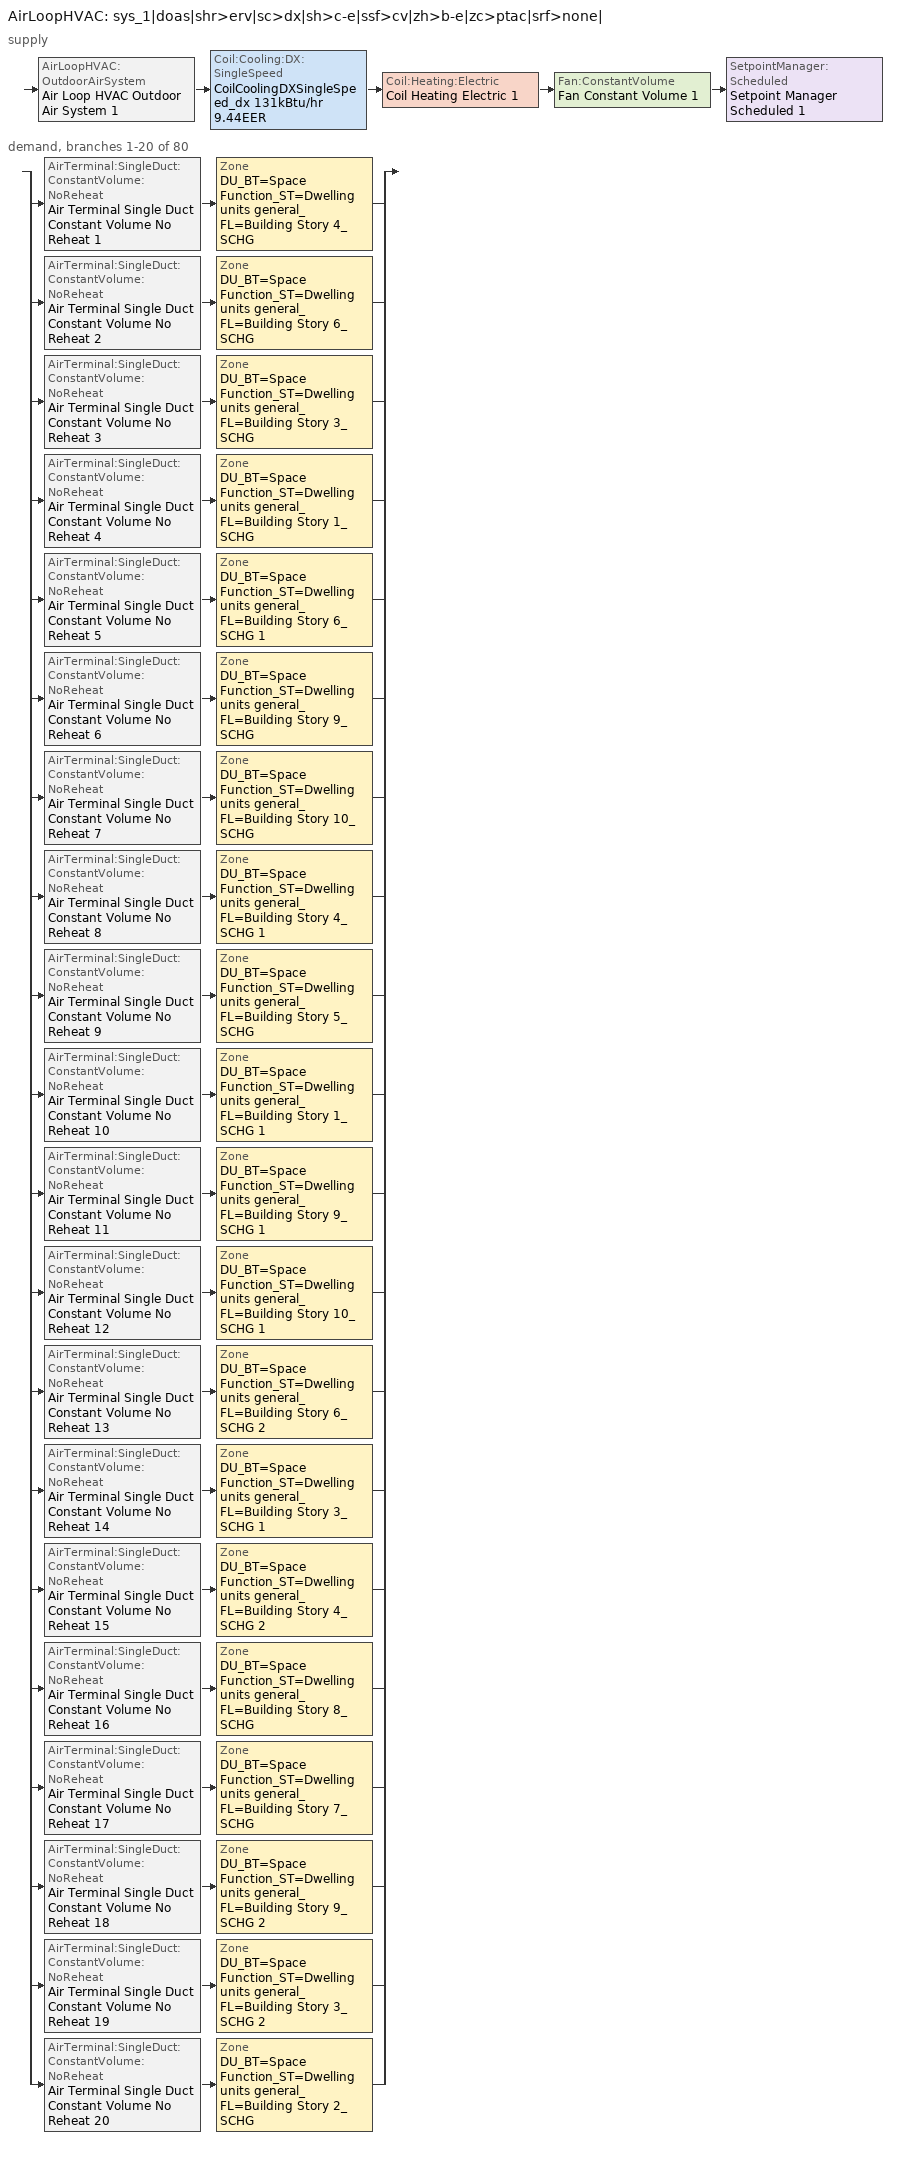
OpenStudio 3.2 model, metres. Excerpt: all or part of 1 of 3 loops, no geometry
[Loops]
AirLoopHVAC 'sys_1|doas|shr>erv|sc>dx|sh>c-e|ssf>cv|zh>b-e|zc>ptac|srf>none|'
 supply: AirLoopHVAC:OutdoorAirSystem 'Air Loop HVAC Outdoor Air System 1' > Coil:Cooling:DX:SingleSpeed 'CoilCoolingDXSingleSpeed_dx 131kBtu/hr 9.44EER' > Coil:Heating:Electric 'Coil Heating Electric 1' > Fan:ConstantVolume 'Fan Constant Volume 1' > SetpointManager:Scheduled 'Setpoint Manager Scheduled 1'
 demand, branches 1-20 of 80: split
  | AirTerminal:SingleDuct:ConstantVolume:NoReheat 'Air Terminal Single Duct Constant Volume No Reheat 1' > Zone 'DU_BT=Space Function_ST=Dwelling units general_FL=Building Story 4_SCHG'
  | AirTerminal:SingleDuct:ConstantVolume:NoReheat 'Air Terminal Single Duct Constant Volume No Reheat 2' > Zone 'DU_BT=Space Function_ST=Dwelling units general_FL=Building Story 6_SCHG'
  | AirTerminal:SingleDuct:ConstantVolume:NoReheat 'Air Terminal Single Duct Constant Volume No Reheat 3' > Zone 'DU_BT=Space Function_ST=Dwelling units general_FL=Building Story 3_SCHG'
  | AirTerminal:SingleDuct:ConstantVolume:NoReheat 'Air Terminal Single Duct Constant Volume No Reheat 4' > Zone 'DU_BT=Space Function_ST=Dwelling units general_FL=Building Story 1_SCHG'
  | AirTerminal:SingleDuct:ConstantVolume:NoReheat 'Air Terminal Single Duct Constant Volume No Reheat 5' > Zone 'DU_BT=Space Function_ST=Dwelling units general_FL=Building Story 6_SCHG 1'
  | AirTerminal:SingleDuct:ConstantVolume:NoReheat 'Air Terminal Single Duct Constant Volume No Reheat 6' > Zone 'DU_BT=Space Function_ST=Dwelling units general_FL=Building Story 9_SCHG'
  | AirTerminal:SingleDuct:ConstantVolume:NoReheat 'Air Terminal Single Duct Constant Volume No Reheat 7' > Zone 'DU_BT=Space Function_ST=Dwelling units general_FL=Building Story 10_SCHG'
  | AirTerminal:SingleDuct:ConstantVolume:NoReheat 'Air Terminal Single Duct Constant Volume No Reheat 8' > Zone 'DU_BT=Space Function_ST=Dwelling units general_FL=Building Story 4_SCHG 1'
  | AirTerminal:SingleDuct:ConstantVolume:NoReheat 'Air Terminal Single Duct Constant Volume No Reheat 9' > Zone 'DU_BT=Space Function_ST=Dwelling units general_FL=Building Story 5_SCHG'
  | AirTerminal:SingleDuct:ConstantVolume:NoReheat 'Air Terminal Single Duct Constant Volume No Reheat 10' > Zone 'DU_BT=Space Function_ST=Dwelling units general_FL=Building Story 1_SCHG 1'
  | AirTerminal:SingleDuct:ConstantVolume:NoReheat 'Air Terminal Single Duct Constant Volume No Reheat 11' > Zone 'DU_BT=Space Function_ST=Dwelling units general_FL=Building Story 9_SCHG 1'
  | AirTerminal:SingleDuct:ConstantVolume:NoReheat 'Air Terminal Single Duct Constant Volume No Reheat 12' > Zone 'DU_BT=Space Function_ST=Dwelling units general_FL=Building Story 10_SCHG 1'
  | AirTerminal:SingleDuct:ConstantVolume:NoReheat 'Air Terminal Single Duct Constant Volume No Reheat 13' > Zone 'DU_BT=Space Function_ST=Dwelling units general_FL=Building Story 6_SCHG 2'
  | AirTerminal:SingleDuct:ConstantVolume:NoReheat 'Air Terminal Single Duct Constant Volume No Reheat 14' > Zone 'DU_BT=Space Function_ST=Dwelling units general_FL=Building Story 3_SCHG 1'
  | AirTerminal:SingleDuct:ConstantVolume:NoReheat 'Air Terminal Single Duct Constant Volume No Reheat 15' > Zone 'DU_BT=Space Function_ST=Dwelling units general_FL=Building Story 4_SCHG 2'
  | AirTerminal:SingleDuct:ConstantVolume:NoReheat 'Air Terminal Single Duct Constant Volume No Reheat 16' > Zone 'DU_BT=Space Function_ST=Dwelling units general_FL=Building Story 8_SCHG'
  | AirTerminal:SingleDuct:ConstantVolume:NoReheat 'Air Terminal Single Duct Constant Volume No Reheat 17' > Zone 'DU_BT=Space Function_ST=Dwelling units general_FL=Building Story 7_SCHG'
  | AirTerminal:SingleDuct:ConstantVolume:NoReheat 'Air Terminal Single Duct Constant Volume No Reheat 18' > Zone 'DU_BT=Space Function_ST=Dwelling units general_FL=Building Story 9_SCHG 2'
  | AirTerminal:SingleDuct:ConstantVolume:NoReheat 'Air Terminal Single Duct Constant Volume No Reheat 19' > Zone 'DU_BT=Space Function_ST=Dwelling units general_FL=Building Story 3_SCHG 2'
  | AirTerminal:SingleDuct:ConstantVolume:NoReheat 'Air Terminal Single Duct Constant Volume No Reheat 20' > Zone 'DU_BT=Space Function_ST=Dwelling units general_FL=Building Story 2_SCHG'
[EvaporativeFluidCooler:SingleSpeed]
Central Tower: Design Air Flow Rate {m3/s}=autosize; Fan Power at Design Air Flow Rate {W}=autosize; Design Spray Water Flow Rate {m3/s}=0.002208; Performance Input Method=UFactorTimesAreaAndDesignWaterFlowRate; U-factor Times Area Value at Design Air Flow Rate {W/K}=autosize; Design Water Flow Rate {m3/s}=autosize; Capacity Control=FanCycling; Sizing Factor=1; Evaporation Loss Mode=SaturatedExit; Drift Loss Percent {percent}=0.008; Blowdown Calculation Mode=ConcentrationRatio; Blowdown Concentration Ratio=3
[Sizing:Zone] Zone Cooling Design Supply Air Temperature Input Method=TemperatureDifference; Zone Cooling Design Supply Air Temperature {C}=14; Zone Cooling Design Supply Air Temperature Difference {deltaC}=11; Zone Heating Design Supply Air Temperature Input Method=TemperatureDifference; Zone Heating Design Supply Air Temperature {C}=40; Zone Heating Design Supply Air Temperature Difference {deltaC}=21; Zone Cooling Design Supply Air Humidity Ratio {kg-H2O/kg-air}=0.0085; Zone Heating Design Supply Air Humidity Ratio {kg-H2O/kg-air}=0.008; Zone Heating Sizing Factor=1.3; Zone Cooling Sizing Factor=1.1; Cooling Design Air Flow Method=DesignDay; Heating Design Air Flow Method=DesignDay; Account for Dedicated Outdoor Air System=No; Dedicated Outdoor Air System Control Strategy=NeutralSupplyAir; Dedicated Outdoor Air Low Setpoint Temperature for Design {C}=autosize; Dedicated Outdoor Air High Setpoint Temperature for Design {C}=autosize
DU_BT=Space Function_ST=Dwelling units general_FL=Building Story 4_SCHG; DU_BT=Space Function_ST=Dwelling units general_FL=Building Story 6_SCHG; DU_BT=Space Function_ST=Dwelling units general_FL=Building Story 3_SCHG; DU_BT=Space Function_ST=Dwelling units general_FL=Building Story 1_SCHG; DU_BT=Space Function_ST=Dwelling units general_FL=Building Story 6_SCHG 1; DU_BT=Space Function_ST=Dwelling units general_FL=Building Story 9_SCHG; DU_BT=Space Function_ST=Dwelling units general_FL=Building Story 10_SCHG; DU_BT=Space Function_ST=Dwelling units general_FL=Building Story 4_SCHG 1; DU_BT=Space Function_ST=Dwelling units general_FL=Building Story 5_SCHG; DU_BT=Space Function_ST=Dwelling units general_FL=Building Story 1_SCHG 1; DU_BT=Space Function_ST=Dwelling units general_FL=Building Story 9_SCHG 1; DU_BT=Space Function_ST=Dwelling units general_FL=Building Story 10_SCHG 1; DU_BT=Space Function_ST=Dwelling units general_FL=Building Story 6_SCHG 2; DU_BT=Space Function_ST=Dwelling units general_FL=Building Story 3_SCHG 1; DU_BT=Space Function_ST=Dwelling units general_FL=Building Story 4_SCHG 2; DU_BT=Space Function_ST=Dwelling units general_FL=Building Story 8_SCHG; DU_BT=Space Function_ST=Dwelling units general_FL=Building Story 7_SCHG; DU_BT=Space Function_ST=Dwelling units general_FL=Building Story 9_SCHG 2; DU_BT=Space Function_ST=Dwelling units general_FL=Building Story 3_SCHG 2; DU_BT=Space Function_ST=Dwelling units general_FL=Building Story 2_SCHG
[Zone equipment]
DU_BT=Space Function_ST=Dwelling units general_FL=Building Story 4_SCHG: DU_BT=Space Function_ST=Dwelling units general_FL=Building Story 4_SCHG PTAC, Zone HVAC Baseboard Convective Electric 1, Air Terminal Single Duct Constant Volume No Reheat 1
DU_BT=Space Function_ST=Dwelling units general_FL=Building Story 6_SCHG: DU_BT=Space Function_ST=Dwelling units general_FL=Building Story 6_SCHG PTAC, Zone HVAC Baseboard Convective Electric 2, Air Terminal Single Duct Constant Volume No Reheat 2
DU_BT=Space Function_ST=Dwelling units general_FL=Building Story 3_SCHG: DU_BT=Space Function_ST=Dwelling units general_FL=Building Story 3_SCHG PTAC, Zone HVAC Baseboard Convective Electric 3, Air Terminal Single Duct Constant Volume No Reheat 3
DU_BT=Space Function_ST=Dwelling units general_FL=Building Story 1_SCHG: DU_BT=Space Function_ST=Dwelling units general_FL=Building Story 1_SCHG PTAC, Zone HVAC Baseboard Convective Electric 4, Air Terminal Single Duct Constant Volume No Reheat 4
DU_BT=Space Function_ST=Dwelling units general_FL=Building Story 6_SCHG 1: DU_BT=Space Function_ST=Dwelling units general_FL=Building Story 6_SCHG 1 PTAC, Zone HVAC Baseboard Convective Electric 5, Air Terminal Single Duct Constant Volume No Reheat 5
DU_BT=Space Function_ST=Dwelling units general_FL=Building Story 9_SCHG: DU_BT=Space Function_ST=Dwelling units general_FL=Building Story 9_SCHG PTAC, Zone HVAC Baseboard Convective Electric 6, Air Terminal Single Duct Constant Volume No Reheat 6
DU_BT=Space Function_ST=Dwelling units general_FL=Building Story 10_SCHG: DU_BT=Space Function_ST=Dwelling units general_FL=Building Story 10_SCHG PTAC, Zone HVAC Baseboard Convective Electric 7, Air Terminal Single Duct Constant Volume No Reheat 7
DU_BT=Space Function_ST=Dwelling units general_FL=Building Story 4_SCHG 1: DU_BT=Space Function_ST=Dwelling units general_FL=Building Story 4_SCHG 1 PTAC, Zone HVAC Baseboard Convective Electric 8, Air Terminal Single Duct Constant Volume No Reheat 8
DU_BT=Space Function_ST=Dwelling units general_FL=Building Story 5_SCHG: DU_BT=Space Function_ST=Dwelling units general_FL=Building Story 5_SCHG PTAC, Zone HVAC Baseboard Convective Electric 9, Air Terminal Single Duct Constant Volume No Reheat 9
DU_BT=Space Function_ST=Dwelling units general_FL=Building Story 1_SCHG 1: DU_BT=Space Function_ST=Dwelling units general_FL=Building Story 1_SCHG 1 PTAC, Zone HVAC Baseboard Convective Electric 10, Air Terminal Single Duct Constant Volume No Reheat 10
DU_BT=Space Function_ST=Dwelling units general_FL=Building Story 9_SCHG 1: DU_BT=Space Function_ST=Dwelling units general_FL=Building Story 9_SCHG 1 PTAC, Zone HVAC Baseboard Convective Electric 11, Air Terminal Single Duct Constant Volume No Reheat 11
DU_BT=Space Function_ST=Dwelling units general_FL=Building Story 10_SCHG 1: DU_BT=Space Function_ST=Dwelling units general_FL=Building Story 10_SCHG 1 PTAC, Zone HVAC Baseboard Convective Electric 12, Air Terminal Single Duct Constant Volume No Reheat 12
DU_BT=Space Function_ST=Dwelling units general_FL=Building Story 6_SCHG 2: DU_BT=Space Function_ST=Dwelling units general_FL=Building Story 6_SCHG 2 PTAC, Zone HVAC Baseboard Convective Electric 13, Air Terminal Single Duct Constant Volume No Reheat 13
DU_BT=Space Function_ST=Dwelling units general_FL=Building Story 3_SCHG 1: DU_BT=Space Function_ST=Dwelling units general_FL=Building Story 3_SCHG 1 PTAC, Zone HVAC Baseboard Convective Electric 14, Air Terminal Single Duct Constant Volume No Reheat 14
DU_BT=Space Function_ST=Dwelling units general_FL=Building Story 4_SCHG 2: DU_BT=Space Function_ST=Dwelling units general_FL=Building Story 4_SCHG 2 PTAC, Zone HVAC Baseboard Convective Electric 15, Air Terminal Single Duct Constant Volume No Reheat 15
DU_BT=Space Function_ST=Dwelling units general_FL=Building Story 8_SCHG: DU_BT=Space Function_ST=Dwelling units general_FL=Building Story 8_SCHG PTAC, Zone HVAC Baseboard Convective Electric 16, Air Terminal Single Duct Constant Volume No Reheat 16
DU_BT=Space Function_ST=Dwelling units general_FL=Building Story 7_SCHG: DU_BT=Space Function_ST=Dwelling units general_FL=Building Story 7_SCHG PTAC, Zone HVAC Baseboard Convective Electric 17, Air Terminal Single Duct Constant Volume No Reheat 17
DU_BT=Space Function_ST=Dwelling units general_FL=Building Story 9_SCHG 2: DU_BT=Space Function_ST=Dwelling units general_FL=Building Story 9_SCHG 2 PTAC, Zone HVAC Baseboard Convective Electric 18, Air Terminal Single Duct Constant Volume No Reheat 18
DU_BT=Space Function_ST=Dwelling units general_FL=Building Story 3_SCHG 2: DU_BT=Space Function_ST=Dwelling units general_FL=Building Story 3_SCHG 2 PTAC, Zone HVAC Baseboard Convective Electric 19, Air Terminal Single Duct Constant Volume No Reheat 19
DU_BT=Space Function_ST=Dwelling units general_FL=Building Story 2_SCHG: DU_BT=Space Function_ST=Dwelling units general_FL=Building Story 2_SCHG PTAC, Zone HVAC Baseboard Convective Electric 20, Air Terminal Single Duct Constant Volume No Reheat 20
[AirLoopHVAC]
sys_1|doas|shr>erv|sc>dx|sh>c-e|ssf>cv|zh>b-e|zc>ptac|srf>none|: Availability Schedule=sys_1|doas|shr>none|sc>dx|sh>c-e|ssf>cv|zh>b-e|zc>ptac|srf>none| Occ Sch; Design Supply Air Flow Rate {m3/s}=autosize; Design Return Air Flow Fraction of Supply Air Flow=1
[Sizing:System]
sys_1|doas|shr>erv|sc>dx|sh>c-e|ssf>cv|zh>b-e|zc>ptac|srf>none|: Type of Load to Size On=VentilationRequirement; Design Outdoor Air Flow Rate {m3/s}=Autosize; Central Heating Maximum System Air Flow Ratio=1; Preheat Design Temperature {C}=7; Preheat Design Humidity Ratio {kg-H2O/kg-Air}=0.008; Precool Design Temperature {C}=13; Precool Design Humidity Ratio {kg-H2O/kg-Air}=0.008; Central Cooling Design Supply Air Temperature {C}=13; Central Heating Design Supply Air Temperature {C}=43; Sizing Option=NonCoincident; 100% Outdoor Air in Cooling=Yes; 100% Outdoor Air in Heating=Yes; Central Cooling Design Supply Air Humidity Ratio {kg-H2O/kg-Air}=0.0085; Central Heating Design Supply Air Humidity Ratio {kg-H2O/kg-Air}=0.008; Cooling Design Air Flow Method=DesignDay; Cooling Design Air Flow Rate {m3/s}=0; Heating Design Air Flow Method=DesignDay; Heating Design Air Flow Rate {m3/s}=0; System Outdoor Air Method=ZoneSum; Zone Maximum Outdoor Air Fraction=1; Cooling Supply Air Flow Rate Per Floor Area {m3/s-m2}=0.00996765; Cooling Fraction of Autosized Cooling Supply Air Flow Rate=1; Cooling Supply Air Flow Rate Per Unit Cooling Capacity {m3/s-W}=3.94755e-05; Heating Supply Air Flow Rate Per Floor Area {m3/s-m2}=0.00996765; Heating Fraction of Autosized Heating Supply Air Flow Rate=1; Heating Fraction of Autosized Cooling Supply Air Flow Rate=1; Heating Supply Air Flow Rate Per Unit Heating Capacity {m3/s-W}=3.15882e-05; Cooling Design Capacity Method=CoolingDesignCapacity; Cooling Design Capacity {W}=autosize; Cooling Design Capacity Per Floor Area {W/m2}=234.7; Fraction of Autosized Cooling Design Capacity=1; Heating Design Capacity Method=HeatingDesignCapacity; Heating Design Capacity {W}=autosize; Heating Design Capacity Per Floor Area {W/m2}=157; Fraction of Autosized Heating Design Capacity=1; Central Cooling Capacity Control Method=OnOff
[Fan:ConstantVolume] Availability Schedule=Always On Discrete; Fan Total Efficiency=0.39975; Pressure Rise {Pa}=640; Maximum Flow Rate {m3/s}=AutoSize; Motor Efficiency=0.615
Fan Constant Volume 1; Fan Constant Volume 2; Fan Constant Volume 3; Fan Constant Volume 4; Fan Constant Volume 5; Fan Constant Volume 6; Fan Constant Volume 7; Fan Constant Volume 8; Fan Constant Volume 9; Fan Constant Volume 10; Fan Constant Volume 11; Fan Constant Volume 12; Fan Constant Volume 13; Fan Constant Volume 14; Fan Constant Volume 15; Fan Constant Volume 16; Fan Constant Volume 17; Fan Constant Volume 18; Fan Constant Volume 19; Fan Constant Volume 20; Fan Constant Volume 21
[Coil:Heating:Electric]
Name | Availability Schedule
Coil Heating Electric 1 | Always On Discrete
Coil Heating Electric 2; Coil Heating Electric 3; Coil Heating Electric 4; Coil Heating Electric 5; Coil Heating Electric 6; Coil Heating Electric 7; Coil Heating Electric 8; Coil Heating Electric 9; Coil Heating Electric 10; Coil Heating Electric 11; Coil Heating Electric 12; Coil Heating Electric 13; Coil Heating Electric 14; Coil Heating Electric 15; Coil Heating Electric 16; Coil Heating Electric 17; Coil Heating Electric 18; Coil Heating Electric 19; Coil Heating Electric 20; Coil Heating Electric 21 | ON_OFF_ALWAYS_OFF
[Coil:Cooling:DX:SingleSpeed] Availability Schedule=Always On Discrete; Rated Total Cooling Capacity {W}=autosize; Rated Sensible Heat Ratio=autosize; Rated Air Flow Rate {m3/s}=autosize; Rated Evaporator Fan Power Per Volume Flow Rate {W/(m3/s)}=773.3; Total Cooling Capacity Function of Temperature Curve=DXCOOL-NECB2011-REF-CAPFT; Total Cooling Capacity Function of Flow Fraction Curve=DXCOOL-NECB2011-REF-CAPFFLOW; Energy Input Ratio Function of Temperature Curve=DXCOOL-NECB2011-REF-COOLEIRFT; Energy Input Ratio Function of Flow Fraction Curve=DXCOOL-NECB2011-REF-COOLEIRFFLOW; Part Load Fraction Correlation Curve=DXCOOL-NECB2011-REF-COOLPLFFPLR; Minimum Outdoor Dry-Bulb Temperature for Compressor Operation {C}=-25; Condenser Type=AirCooled; Evaporative Condenser Effectiveness=0; Evaporative Condenser Air Flow Rate {m3/s}=Autosize; Evaporative Condenser Pump Rated Power Consumption {W}=Autosize; Crankcase Heater Capacity {W}=0; Maximum Outdoor Dry-Bulb Temperature for Crankcase Heater Operation {C}=0; Basin Heater Capacity {W/K}=0; Basin Heater Setpoint Temperature {C}=10
Name | Rated COP {W/W}
CoilCoolingDXSingleSpeed_dx 131kBtu/hr 9.44EER | 3.27943
Coil Cooling DX Single Speed 1 14kBtu/hr 9.6EER | 3.33302
Coil Cooling DX Single Speed 2 15kBtu/hr 9.4EER | 3.25211
Coil Cooling DX Single Speed 3 15kBtu/hr 9.4EER | 3.26589
Coil Cooling DX Single Speed 4 7kBtu/hr 11.0EER; Coil Cooling DX Single Speed 8 6kBtu/hr 11.0EER; Coil Cooling DX Single Speed 9 6kBtu/hr 11.0EER; Coil Cooling DX Single Speed 10 6kBtu/hr 11.0EER; Coil Cooling DX Single Speed 14 6kBtu/hr 11.0EER; Coil Cooling DX Single Speed 16 6kBtu/hr 11.0EER; Coil Cooling DX Single Speed 20 5kBtu/hr 11.0EER | 3.80183
Coil Cooling DX Single Speed 5 12kBtu/hr 9.9EER | 3.4434
Coil Cooling DX Single Speed 6 15kBtu/hr 9.3EER; Coil Cooling DX Single Speed 7 17kBtu/hr 9.3EER; Coil Cooling DX Single Speed 12 16kBtu/hr 9.3EER | 3.23448
Coil Cooling DX Single Speed 11 11kBtu/hr 10.1EER | 3.49861
Coil Cooling DX Single Speed 13 10kBtu/hr 10.3EER | 3.58086
Coil Cooling DX Single Speed 15 11kBtu/hr 10.1EER | 3.50077
Coil Cooling DX Single Speed 17 11kBtu/hr 10.1EER | 3.50152
Coil Cooling DX Single Speed 18 14kBtu/hr 9.5EER | 3.29891
Coil Cooling DX Single Speed 19 12kBtu/hr 10.0EER | 3.45432
[Controller:OutdoorAir]
Controller Outdoor Air 1: Minimum Outdoor Air Flow Rate {m3/s}=autosize; Maximum Outdoor Air Flow Rate {m3/s}=Autosize; Economizer Control Type=NoEconomizer; Economizer Control Action Type=ModulateFlow; Economizer Maximum Limit Dry-Bulb Temperature {C}=28; Economizer Maximum Limit Enthalpy {J/kg}=64000; Economizer Minimum Limit Dry-Bulb Temperature {C}=-100; Lockout Type=NoLockout; Minimum Limit Type=FixedMinimum; Minimum Outdoor Air Schedule=sys_1|doas|shr>none|sc>dx|sh>c-e|ssf>cv|zh>b-e|zc>ptac|srf>none| Occ Sch; Controller Mechanical Ventilation=Controller Mechanical Ventilation 1; High Humidity Control=No; Heat Recovery Bypass Control Type=BypassWhenWithinEconomizerLimits
[Controller:MechanicalVentilation]
Controller Mechanical Ventilation 1: Availability Schedule=Always On Discrete; System Outdoor Air Method=ZoneSum
[AirLoopHVAC:OutdoorAirSystem]
Air Loop HVAC Outdoor Air System 1: Controller=Controller Outdoor Air 1
[SetpointManager:Scheduled]
Setpoint Manager Scheduled 1: Control Variable=Temperature; Schedule=Makeup-Air Unit Supply Air Temp
[ZoneHVAC:PackagedTerminalAirConditioner] Availability Schedule=Always On Discrete; Supply Air Flow Rate During Cooling Operation {m3/s}=Autosize; Supply Air Flow Rate During Heating Operation {m3/s}=Autosize; Supply Air Flow Rate When No Cooling or Heating is Needed {m3/s}=Autosize; Outdoor Air Flow Rate During Cooling Operation {m3/s}=1e-05; Outdoor Air Flow Rate During Heating Operation {m3/s}=1e-05; Outdoor Air Flow Rate When No Cooling or Heating is Needed {m3/s}=1e-05; Fan Placement=DrawThrough
Name | Supply Air Fan | Heating Coil | Cooling Coil
DU_BT=Space Function_ST=Dwelling units general_FL=Building Story 4_SCHG PTAC | Fan Constant Volume 2 | Coil Heating Electric 2 | Coil Cooling DX Single Speed 1 14kBtu/hr 9.6EER
DU_BT=Space Function_ST=Dwelling units general_FL=Building Story 6_SCHG PTAC | Fan Constant Volume 3 | Coil Heating Electric 3 | Coil Cooling DX Single Speed 2 15kBtu/hr 9.4EER
DU_BT=Space Function_ST=Dwelling units general_FL=Building Story 3_SCHG PTAC | Fan Constant Volume 4 | Coil Heating Electric 4 | Coil Cooling DX Single Speed 3 15kBtu/hr 9.4EER
DU_BT=Space Function_ST=Dwelling units general_FL=Building Story 1_SCHG PTAC | Fan Constant Volume 5 | Coil Heating Electric 5 | Coil Cooling DX Single Speed 4 7kBtu/hr 11.0EER
DU_BT=Space Function_ST=Dwelling units general_FL=Building Story 6_SCHG 1 PTAC | Fan Constant Volume 6 | Coil Heating Electric 6 | Coil Cooling DX Single Speed 5 12kBtu/hr 9.9EER
DU_BT=Space Function_ST=Dwelling units general_FL=Building Story 9_SCHG PTAC | Fan Constant Volume 7 | Coil Heating Electric 7 | Coil Cooling DX Single Speed 6 15kBtu/hr 9.3EER
DU_BT=Space Function_ST=Dwelling units general_FL=Building Story 10_SCHG PTAC | Fan Constant Volume 8 | Coil Heating Electric 8 | Coil Cooling DX Single Speed 7 17kBtu/hr 9.3EER
DU_BT=Space Function_ST=Dwelling units general_FL=Building Story 4_SCHG 1 PTAC | Fan Constant Volume 9 | Coil Heating Electric 9 | Coil Cooling DX Single Speed 8 6kBtu/hr 11.0EER
DU_BT=Space Function_ST=Dwelling units general_FL=Building Story 5_SCHG PTAC | Fan Constant Volume 10 | Coil Heating Electric 10 | Coil Cooling DX Single Speed 9 6kBtu/hr 11.0EER
DU_BT=Space Function_ST=Dwelling units general_FL=Building Story 1_SCHG 1 PTAC | Fan Constant Volume 11 | Coil Heating Electric 11 | Coil Cooling DX Single Speed 10 6kBtu/hr 11.0EER
DU_BT=Space Function_ST=Dwelling units general_FL=Building Story 9_SCHG 1 PTAC | Fan Constant Volume 12 | Coil Heating Electric 12 | Coil Cooling DX Single Speed 11 11kBtu/hr 10.1EER
DU_BT=Space Function_ST=Dwelling units general_FL=Building Story 10_SCHG 1 PTAC | Fan Constant Volume 13 | Coil Heating Electric 13 | Coil Cooling DX Single Speed 12 16kBtu/hr 9.3EER
DU_BT=Space Function_ST=Dwelling units general_FL=Building Story 6_SCHG 2 PTAC | Fan Constant Volume 14 | Coil Heating Electric 14 | Coil Cooling DX Single Speed 13 10kBtu/hr 10.3EER
DU_BT=Space Function_ST=Dwelling units general_FL=Building Story 3_SCHG 1 PTAC | Fan Constant Volume 15 | Coil Heating Electric 15 | Coil Cooling DX Single Speed 14 6kBtu/hr 11.0EER
DU_BT=Space Function_ST=Dwelling units general_FL=Building Story 4_SCHG 2 PTAC | Fan Constant Volume 16 | Coil Heating Electric 16 | Coil Cooling DX Single Speed 15 11kBtu/hr 10.1EER
DU_BT=Space Function_ST=Dwelling units general_FL=Building Story 8_SCHG PTAC | Fan Constant Volume 17 | Coil Heating Electric 17 | Coil Cooling DX Single Speed 16 6kBtu/hr 11.0EER
DU_BT=Space Function_ST=Dwelling units general_FL=Building Story 7_SCHG PTAC | Fan Constant Volume 18 | Coil Heating Electric 18 | Coil Cooling DX Single Speed 17 11kBtu/hr 10.1EER
DU_BT=Space Function_ST=Dwelling units general_FL=Building Story 9_SCHG 2 PTAC | Fan Constant Volume 19 | Coil Heating Electric 19 | Coil Cooling DX Single Speed 18 14kBtu/hr 9.5EER
DU_BT=Space Function_ST=Dwelling units general_FL=Building Story 3_SCHG 2 PTAC | Fan Constant Volume 20 | Coil Heating Electric 20 | Coil Cooling DX Single Speed 19 12kBtu/hr 10.0EER
DU_BT=Space Function_ST=Dwelling units general_FL=Building Story 2_SCHG PTAC | Fan Constant Volume 21 | Coil Heating Electric 21 | Coil Cooling DX Single Speed 20 5kBtu/hr 11.0EER
[ZoneHVAC:Baseboard:Convective:Electric] Availability Schedule=Always On Discrete; Nominal Capacity {W}=autosize; Efficiency=1
Zone HVAC Baseboard Convective Electric 1; Zone HVAC Baseboard Convective Electric 2; Zone HVAC Baseboard Convective Electric 3; Zone HVAC Baseboard Convective Electric 4; Zone HVAC Baseboard Convective Electric 5; Zone HVAC Baseboard Convective Electric 6; Zone HVAC Baseboard Convective Electric 7; Zone HVAC Baseboard Convective Electric 8; Zone HVAC Baseboard Convective Electric 9; Zone HVAC Baseboard Convective Electric 10; Zone HVAC Baseboard Convective Electric 11; Zone HVAC Baseboard Convective Electric 12; Zone HVAC Baseboard Convective Electric 13; Zone HVAC Baseboard Convective Electric 14; Zone HVAC Baseboard Convective Electric 15; Zone HVAC Baseboard Convective Electric 16; Zone HVAC Baseboard Convective Electric 17; Zone HVAC Baseboard Convective Electric 18; Zone HVAC Baseboard Convective Electric 19; Zone HVAC Baseboard Convective Electric 20
[AirTerminal:SingleDuct:ConstantVolume:NoReheat] Availability Schedule=Always On Discrete; Maximum Air Flow Rate {m3/s}=AutoSize
Air Terminal Single Duct Constant Volume No Reheat 1; Air Terminal Single Duct Constant Volume No Reheat 2; Air Terminal Single Duct Constant Volume No Reheat 3; Air Terminal Single Duct Constant Volume No Reheat 4; Air Terminal Single Duct Constant Volume No Reheat 5; Air Terminal Single Duct Constant Volume No Reheat 6; Air Terminal Single Duct Constant Volume No Reheat 7; Air Terminal Single Duct Constant Volume No Reheat 8; Air Terminal Single Duct Constant Volume No Reheat 9; Air Terminal Single Duct Constant Volume No Reheat 10; Air Terminal Single Duct Constant Volume No Reheat 11; Air Terminal Single Duct Constant Volume No Reheat 12; Air Terminal Single Duct Constant Volume No Reheat 13; Air Terminal Single Duct Constant Volume No Reheat 14; Air Terminal Single Duct Constant Volume No Reheat 15; Air Terminal Single Duct Constant Volume No Reheat 16; Air Terminal Single Duct Constant Volume No Reheat 17; Air Terminal Single Duct Constant Volume No Reheat 18; Air Terminal Single Duct Constant Volume No Reheat 19; Air Terminal Single Duct Constant Volume No Reheat 20
[AvailabilityManager:NightCycle] Applicability Schedule=Always On Discrete; Control Type=CycleOnAny; Thermostat Tolerance {deltaC}=1; Cycling Run Time {s}=3600
Availability Manager Night Cycle 1; Availability Manager Night Cycle 2
[HeatExchanger:AirToAir:SensibleAndLatent] Availability Schedule=Always On Discrete; Nominal Supply Air Flow Rate {m3/s}=autosize; Sensible Effectiveness at 100% Heating Air Flow=0.5; Latent Effectiveness at 100% Heating Air Flow=0.5; Sensible Effectiveness at 75% Heating Air Flow=0.5; Latent Effectiveness at 75% Heating Air Flow=0.5; Sensible Effectiveness at 100% Cooling Air Flow=0.5; Latent Effectiveness at 100% Cooling Air Flow=0.5; Sensible Effectiveness at 75% Cooling Air Flow=0.5; Latent Effectiveness at 75% Cooling Air Flow=0.5; Supply Air Outlet Temperature Control=Yes; Heat Exchanger Type=Rotary; Frost Control Type=ExhaustOnly; Threshold Temperature {C}=-23.3; Initial Defrost Time Fraction=0.167; Rate of Defrost Time Fraction Increase {1/K}=1.44; Economizer Lockout=Yes
Name | Nominal Electric Power {W}
sys_1|doas|shr>none|sc>dx|sh>c-e|ssf>cv|zh>b-e|zc>ptac|srf>none| ERV | 1593.96
sys_4|mixed|shr>none|sc>dx|sh>c-e|ssf>cv|zh>b-e|zc>none|srf>none| ERV | 191.529
[SetpointManager:OutdoorAirPretreat] Minimum Setpoint Temperature {C}=-99; Maximum Setpoint Temperature {C}=99; Minimum Setpoint Humidity Ratio {kgWater/kgDryAir}=1e-05; Maximum Setpoint Humidity Ratio {kgWater/kgDryAir}=1
Setpoint Manager Outdoor Air Pretreat 1; Setpoint Manager Outdoor Air Pretreat 2
[Schedule:Ruleset]
Name | Default Day Schedule | Summer Design Day Schedule | Winter Design Day Schedule
ON_OFF_ALWAYS_OFF | Schedule Day 3
Makeup-Air Unit Supply Air Temp | Makeup Air Unit Supply Air Temp Default
sys_1|doas|shr>none|sc>dx|sh>c-e|ssf>cv|zh>b-e|zc>ptac|srf>none| Occ Sch | sys_1|doas|shr>none|sc>dx|sh>c-e|ssf>cv|zh>b-e|zc>ptac|srf>none| Occ Sch Default | sys_1|doas|shr>none|sc>dx|sh>c-e|ssf>cv|zh>b-e|zc>ptac|srf>none| Occ Sch Summer Design Day | sys_1|doas|shr>none|sc>dx|sh>c-e|ssf>cv|zh>b-e|zc>ptac|srf>none| Occ Sch Winter Design Day
[Schedule:Day]
Schedule Day 3; wkdON_OFF_ALWAYS_OFF 1; satON_OFF_ALWAYS_OFF 1; sunON_OFF_ALWAYS_OFF 1: 1, 0, 0, 2, 0, 0, 3, 0, 0, 4, 0, 0, 5, 0, 0, 6, 0, 0, 7, 0, 0, 8, 0, 0, 9, 0, 0, 10, 0, 0, 11, 0, 0, 12, 0, 0, 13, 0, 0, 14, 0, 0, 15, 0, 0, 16, 0, 0, 17, 0, 0, 18, 0, 0, 19, 0, 0, 20, 0, 0, 21, 0, 0, 22, 0, 0, 23, 0, 0, 24, 0, 0
Makeup Air Unit Supply Air Temp Default: 24, 0, 20
sys_1|doas|shr>none|sc>dx|sh>c-e|ssf>cv|zh>b-e|zc>ptac|srf>none| Occ Sch Default; sys_1|doas|shr>none|sc>dx|sh>c-e|ssf>cv|zh>b-e|zc>ptac|srf>none| Occ Sch Winter Design Day; sys_1|doas|shr>none|sc>dx|sh>c-e|ssf>cv|zh>b-e|zc>ptac|srf>none| Occ Sch Summer Design Day: 24, 0, 1
[Schedule:Rule] Schedule Ruleset=ON_OFF_ALWAYS_OFF; Date Specification Type=DateRange; Start Month=1; Start Day=1; End Month=12; End Day=31
Name | Rule Order | Day Schedule | Apply Sunday | Apply Monday | Apply Tuesday | Apply Wednesday | Apply Thursday | Apply Friday | Apply Saturday
wkdON_OFF_ALWAYS_OFF rule | 2 | wkdON_OFF_ALWAYS_OFF 1 | No | Yes | Yes | Yes | Yes | Yes | No
satON_OFF_ALWAYS_OFFrule | 1 | satON_OFF_ALWAYS_OFF 1 | No | No | No | No | No | No | Yes
sunON_OFF_ALWAYS_OFFrule | 0 | sunON_OFF_ALWAYS_OFF 1 | Yes | No | No | No | No | No | No
[Schedule:Constant]
Always On Discrete: Value=1
[Curve:Biquadratic] Minimum Value of x=13; Maximum Value of x=24; Minimum Value of y=24; Maximum Value of y=46
Name | Coefficient1 Constant | Coefficient2 x | Coefficient3 x**2 | Coefficient4 y | Coefficient5 y**2 | Coefficient6 x*y
DXCOOL-NECB2011-REF-CAPFT | 0.867905 | 0.0142459 | 0.00055436 | -0.0075575 | 3.3e-05 | -0.0001918
DXCOOL-NECB2011-REF-COOLEIRFT | 0.114171 | 0.0281822 | -0.0004199 | 0.0214108 | 0.000161028 | -0.000679104
[Curve:Quadratic] Minimum Value of x=0.5; Maximum Value of x=1.5
Name | Coefficient1 Constant | Coefficient2 x | Coefficient3 x**2
DXCOOL-NECB2011-REF-CAPFFLOW | 0.8 | 0.2 | 0
DXCOOL-NECB2011-REF-COOLEIRFFLOW | 1.1552 | -0.1808 | 0.0256
[Curve:Cubic]
DXCOOL-NECB2011-REF-COOLPLFFPLR: Coefficient1 Constant=0.0277; Coefficient2 x=4.9151; Coefficient3 x**2=-8.184; Coefficient4 x**3=4.2702; Minimum Value of x=0.7; Maximum Value of x=1
